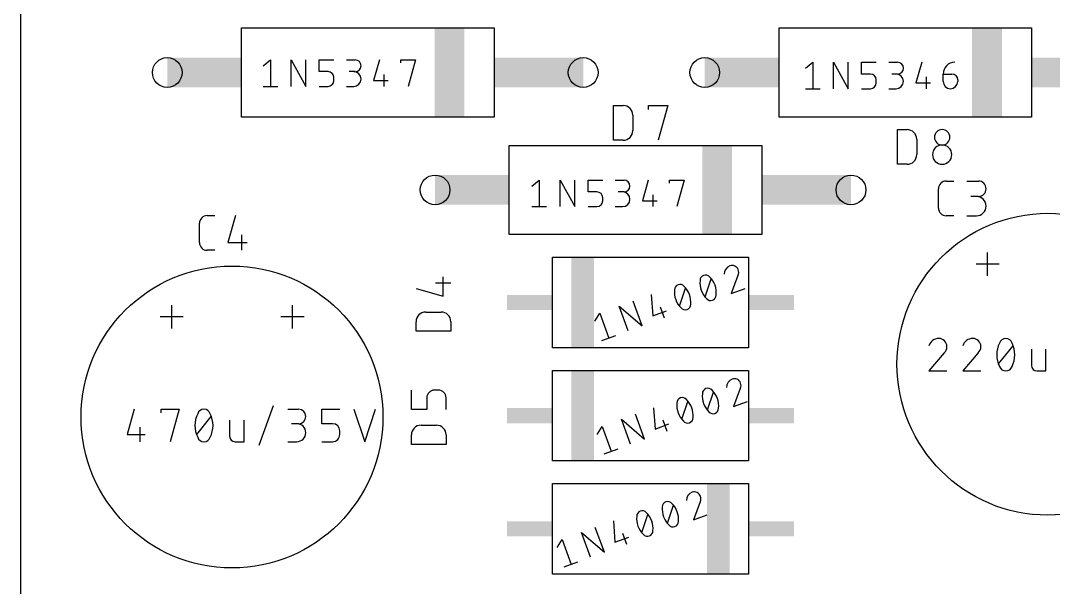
# Model space of a CAD drawing. Extents: x -7 to 100, y -12 to 128.
# Drawn here: x 0 to 34.76, y 20.03 to 39.1 of the extents above; entities that cross this region are included whole.
import ezdxf

# ---------------------------------------------------------------- set-up
doc = ezdxf.new("R2010")
doc.units = 0
for name, color, linetype in [('20', 30, 'CONTINUOUS'), ('21', 253, 'CONTINUOUS'), ('25', 253, 'CONTINUOUS'), ('51', 253, 'CONTINUOUS')]:
    doc.layers.add(name, color=color, linetype=linetype)

# ---------------------------------------------------------------- blocks, each defined once
blk = doc.blocks.new('RECT')
blk.add_solid([(-0.5, -0.5), (0.5, -0.5), (-0.5, 0.5), (0.5, 0.5)])

msp = doc.modelspace()

# ---------------------------------------------------------------- linework, layer by layer
at = {"layer": '20'}
msp.add_line((0, 100), (0, 0), dxfattribs=at)
at = {"layer": '21'}
for p, q in [((7.4338, 38.8588), (15.9338, 38.8588)), ((7.4338, 35.8588), (7.4338, 38.8588)), ((15.9338, 38.8588), (15.9338, 35.8588)), ((25.525, 38.8588), (34.025, 38.8588)), ((25.525, 35.8588), (25.525, 38.8588)), ((34.025, 38.8588), (34.025, 35.8588)), ((8.1598, 37.5849), (8.4067, 37.7825)), ((8.4067, 37.7825), (8.4067, 36.8935)), ((9.1046, 36.8935), (9.1046, 37.7825)), ((9.1046, 37.7825), (9.5985, 36.8935)), ((9.5985, 36.8935), (9.5985, 37.7825)), ((10.0495, 37.3874), (10.0495, 37.7825)), ((10.0495, 37.7825), (10.5434, 37.7825)), ((10.9639, 37.7825), (11.2602, 37.7825)), ((12.0759, 37.7825), (11.8783, 37.0911)), ((12.7927, 37.6837), (12.7927, 37.7825)), ((12.7927, 37.7825), (13.2866, 37.7825)), ((13.2866, 37.7825), (13.0396, 36.8935)), ((26.416, 37.5056), (26.6629, 37.7031)), ((26.6629, 37.7031), (26.6629, 36.8141)), ((27.3609, 36.8141), (27.3609, 37.7031)), ((27.3609, 37.7031), (27.8548, 36.8141)), ((27.8548, 36.8141), (27.8548, 37.7031)), ((28.3058, 37.308), (28.3058, 37.7031)), ((28.3058, 37.7031), (28.7996, 37.7031)), ((29.2202, 37.7031), (29.5165, 37.7031)), ((30.3321, 37.7031), (30.1346, 37.0117)), ((10.3458, 37.3874), (10.0495, 37.3874)), ((11.2602, 37.3874), (11.0627, 37.3874)), ((12.224, 37.2886), (12.224, 36.8935)), ((28.6021, 37.308), (28.3058, 37.308)), ((29.5165, 37.308), (29.3189, 37.308)), ((30.4803, 37.2092), (30.4803, 36.8141)), ((31.049, 37.308), (31.3453, 37.308)), ((31.049, 37.0611), (31.049, 37.308)), ((8.1598, 36.8935), (8.6536, 36.8935)), ((10.0495, 36.8935), (10.3458, 36.8935)), ((10.5434, 37.0911), (10.5434, 37.1898)), ((10.9639, 36.8935), (11.2109, 36.8935)), ((11.8783, 37.0911), (12.3722, 37.0911)), ((28.7996, 37.0117), (28.7996, 37.1105)), ((30.1346, 37.0117), (30.6284, 37.0117)), ((31.5428, 37.1105), (31.5428, 37.0611)), ((26.416, 36.8141), (26.9099, 36.8141)), ((28.3058, 36.8141), (28.6021, 36.8141)), ((29.2202, 36.8141), (29.4671, 36.8141)), ((15.9338, 35.8588), (7.4338, 35.8588)), ((34.025, 35.8588), (25.525, 35.8588)), ((16.4475, 34.9063), (24.9475, 34.9063)), ((16.4475, 31.9063), (16.4475, 34.9063)), ((24.9475, 34.9063), (24.9475, 31.9063)), ((17.2085, 33.5368), (17.4554, 33.7344)), ((17.4554, 33.7344), (17.4554, 32.8454)), ((18.1534, 32.8454), (18.1534, 33.7344)), ((18.1534, 33.7344), (18.6473, 32.8454)), ((18.6473, 32.8454), (18.6473, 33.7344)), ((19.0983, 33.3393), (19.0983, 33.7344)), ((19.0983, 33.7344), (19.5921, 33.7344)), ((20.0127, 33.7344), (20.309, 33.7344)), ((21.1246, 33.7344), (20.9271, 33.0429)), ((21.8415, 33.6356), (21.8415, 33.7344)), ((21.8415, 33.7344), (22.3353, 33.7344)), ((22.3353, 33.7344), (22.0884, 32.8454)), ((19.3946, 33.3393), (19.0983, 33.3393)), ((19.5921, 33.0429), (19.5921, 33.1417)), ((20.309, 33.3393), (20.1114, 33.3393)), ((20.9271, 33.0429), (21.4209, 33.0429)), ((21.2728, 33.2405), (21.2728, 32.8454)), ((17.2085, 32.8454), (17.7024, 32.8454)), ((19.0983, 32.8454), (19.3946, 32.8454)), ((20.0127, 32.8454), (20.2596, 32.8454)), ((24.9475, 31.9063), (16.4475, 31.9063)), ((32.5457, 30.5214), (32.5457, 31.3003)), ((17.898, 31.144), (24.502, 31.144)), ((17.898, 28.096), (17.898, 31.144)), ((24.502, 31.144), (24.502, 28.096)), ((32.9351, 30.9108), (32.1562, 30.9108)), ((23.0373, 29.8132), (23.2397, 30.4125)), ((24.1433, 30.5311), (23.9177, 29.9234)), ((22.1781, 29.5005), (22.3804, 30.0997)), ((23.9177, 29.9234), (24.3818, 30.0924)), ((20.9162, 28.831), (20.6121, 29.6664)), ((21.2216, 29.8882), (21.2724, 29.1709)), ((5.0849, 28.746), (5.0849, 29.5249)), ((9.1489, 28.746), (9.1489, 29.5249)), ((19.3277, 28.9886), (19.4922, 29.2587)), ((19.4922, 29.2587), (19.7963, 28.4233)), ((20.4521, 28.6621), (20.148, 29.4974)), ((20.148, 29.4974), (20.9162, 28.831)), ((21.2724, 29.1709), (21.7365, 29.3398)), ((21.5297, 29.4747), (21.6649, 29.1035)), ((5.4744, 29.1354), (4.6954, 29.1354)), ((9.5384, 29.1354), (8.7594, 29.1354)), ((19.5642, 28.3389), (20.0283, 28.5078)), ((32.9156, 27.5572), (33.401, 28.164)), ((24.502, 28.096), (17.898, 28.096)), ((31.0847, 27.9213), (30.5689, 27.3145)), ((32.2277, 27.9213), (31.7119, 27.3145)), ((34.0205, 28.0427), (34.0205, 27.4966)), ((34.5059, 27.3145), (34.5059, 28.0427)), ((17.898, 27.334), (24.502, 27.334)), ((17.898, 24.286), (17.898, 27.334)), ((24.502, 27.334), (24.502, 24.286)), ((30.5689, 27.3145), (31.1757, 27.3145)), ((31.7119, 27.3145), (32.3187, 27.3145)), ((34.2025, 27.3145), (34.5059, 27.3145)), ((23.1167, 26.0032), (23.3191, 26.6025)), ((24.2227, 26.7211), (23.9971, 26.1134)), ((8.0236, 24.8119), (8.509, 26.1468)), ((21.3009, 26.0782), (21.3518, 25.3609)), ((22.2575, 25.6905), (22.4598, 26.2897)), ((23.9971, 26.1134), (24.4612, 26.2824)), ((3.8241, 26.0255), (3.5814, 25.176)), ((4.7244, 25.9041), (4.7244, 26.0255)), ((4.7244, 26.0255), (5.3312, 26.0255)), ((5.3312, 26.0255), (5.0278, 24.9333)), ((5.9281, 25.176), (6.4135, 25.7828)), ((8.9916, 26.0255), (9.3557, 26.0255)), ((10.1346, 25.5401), (10.1346, 26.0255)), ((10.1346, 26.0255), (10.7414, 26.0255)), ((11.2169, 26.0255), (11.581, 24.9333)), ((11.581, 24.9333), (11.945, 26.0255)), ((20.9956, 25.021), (20.6915, 25.8564)), ((4.0061, 25.4187), (4.0061, 24.9333)), ((7.033, 25.6614), (7.033, 25.1153)), ((7.5184, 24.9333), (7.5184, 25.6614)), ((9.3557, 25.5401), (9.1129, 25.5401)), ((10.4987, 25.5401), (10.1346, 25.5401)), ((19.4071, 25.1786), (19.5716, 25.4487)), ((19.5716, 25.4487), (19.8756, 24.6133)), ((20.5315, 24.8521), (20.2274, 25.6874)), ((20.2274, 25.6874), (20.9956, 25.021)), ((21.3518, 25.3609), (21.8159, 25.5298)), ((21.6091, 25.6647), (21.7442, 25.2935)), ((3.5814, 25.176), (4.1882, 25.176)), ((10.7414, 25.176), (10.7414, 25.2973)), ((7.215, 24.9333), (7.5184, 24.9333)), ((8.9916, 24.9333), (9.295, 24.9333)), ((10.1346, 24.9333), (10.4987, 24.9333)), ((19.6436, 24.5289), (20.1077, 24.6978)), ((24.502, 24.286), (17.898, 24.286)), ((17.898, 20.476), (17.898, 23.524)), ((17.898, 23.524), (24.502, 23.524)), ((24.502, 23.524), (24.502, 20.476)), ((21.7673, 22.1932), (21.9697, 22.7925)), ((22.8733, 22.9111), (22.6477, 22.3034)), ((19.9516, 22.2682), (20.0024, 21.5509)), ((20.9081, 21.8805), (21.1104, 22.4797)), ((22.6477, 22.3034), (23.1118, 22.4724)), ((19.6462, 21.211), (19.3421, 22.0464)), ((18.0577, 21.3686), (18.2222, 21.6387)), ((18.2222, 21.6387), (18.5263, 20.8033)), ((19.1821, 21.042), (18.878, 21.8774)), ((18.878, 21.8774), (19.6462, 21.211)), ((20.0024, 21.5509), (20.4665, 21.7198)), ((20.2597, 21.8547), (20.3949, 21.4835)), ((18.2942, 20.7189), (18.7583, 20.8878)), ((24.502, 20.476), (17.898, 20.476))]:
    msp.add_line(p, q, dxfattribs=at)
for centre in [(34.5749, 27.5411), (7.1141, 25.7657)]:
    msp.add_circle(centre, 5.08, dxfattribs=at)
for centre, radius, start, end in [((11.2602, 37.5849), 0.1976, 270, 90), ((29.5165, 37.5056), 0.1976, 270, 90), ((31.4441, 37.308), 0.3951, 90.0005, 180), ((10.3458, 37.1898), 0.1976, 0, 90), ((11.2109, 37.1404), 0.2469, 270, 90), ((28.6021, 37.1105), 0.1976, 0, 90), ((29.4671, 37.0611), 0.2469, 270, 90), ((31.3453, 37.1105), 0.1976, 0, 90), ((10.3458, 37.0911), 0.1976, 270, 359.9991), ((28.6021, 37.0117), 0.1976, 270, 359.9991), ((31.2959, 37.0611), 0.2469, 180, 0), ((20.309, 33.5368), 0.1976, 270, 90), ((19.3946, 33.1417), 0.1976, 0, 90), ((19.3946, 33.0429), 0.1976, 270, 359.9991), ((20.2596, 33.0923), 0.2469, 270, 90), ((23.9666, 30.5834), 0.2855, 110.0023, 182.0528), ((23.945, 30.6429), 0.2222, 19.9986, 110.0022), ((23.9295, 30.6372), 0.2387, 333.6032, 19.9997), ((23.595, 30.279), 0.7327, 174.0126, 199.999), ((23.049, 30.3588), 0.1827, 110.002, 181.074), ((23.049, 30.3588), 0.1827, 38.9242, 109.997), ((22.6821, 29.9467), 0.7326, 20.0011, 45.9887), ((22.7357, 29.9662), 0.7327, 174.0126, 199.999), ((22.1897, 30.0461), 0.1827, 110.002, 181.074), ((22.1897, 30.0461), 0.1827, 38.9242, 109.997), ((21.8229, 29.634), 0.7326, 20.0011, 45.9887), ((23.595, 30.279), 0.7328, 200.0023, 225.9859), ((22.6821, 29.9467), 0.7327, 354.0114, 19.9989), ((22.7358, 29.9663), 0.7328, 200.0023, 225.9859), ((22.3688, 29.5541), 0.1827, 290.0012, 1.0766), ((21.8228, 29.634), 0.7327, 354.0114, 19.9989), ((23.228, 29.8669), 0.1827, 218.9266, 289.9988), ((23.228, 29.8669), 0.1827, 290.0012, 1.0766), ((22.3688, 29.5541), 0.1827, 218.9266, 289.9988), ((30.9026, 28.0559), 0.3508, 89.9999, 162.0556), ((30.9026, 28.1337), 0.2731, 0, 90), ((32.0456, 28.0559), 0.3508, 89.9999, 162.0556), ((32.0456, 28.1337), 0.2731, 0, 90), ((33.7549, 27.8606), 0.9, 154.0108, 180.0001), ((33.1583, 28.1822), 0.2245, 90, 161.0755), ((33.1583, 28.1822), 0.2245, 18.9237, 90), ((32.5616, 27.8606), 0.9, 359.9999, 25.9892), ((30.8824, 28.1337), 0.2933, 313.604, 359.9998), ((32.0254, 28.1337), 0.2933, 313.604, 359.9998), ((33.755, 27.8606), 0.9001, 180, 205.9889), ((32.5616, 27.8606), 0.9001, 334.0111, 360), ((33.1583, 27.539), 0.2245, 198.925, 269.9998), ((33.1583, 27.539), 0.2245, 269.9998, 341.0754), ((34.2025, 27.4966), 0.182, 180, 270), ((24.046, 26.7734), 0.2855, 110.0023, 182.0528), ((24.0243, 26.8329), 0.2222, 19.9986, 110.0022), ((24.0089, 26.8272), 0.2387, 333.6032, 19.9997), ((22.2691, 26.2361), 0.1827, 38.9242, 109.997), ((23.6743, 26.469), 0.7327, 174.0126, 199.999), ((23.1284, 26.5488), 0.1827, 110.002, 181.074), ((23.1284, 26.5488), 0.1827, 38.9242, 109.997), ((22.7615, 26.1367), 0.7326, 20.0011, 45.9887), ((22.8151, 26.1562), 0.7327, 174.0126, 199.999), ((22.2691, 26.2361), 0.1827, 110.002, 181.074), ((21.9022, 25.824), 0.7326, 20.0011, 45.9887), ((21.9022, 25.824), 0.7327, 354.0114, 19.9989), ((23.6744, 26.469), 0.7328, 200.0023, 225.9859), ((22.7615, 26.1367), 0.7327, 354.0114, 19.9989), ((6.7674, 25.4794), 0.9, 154.0108, 180.0001), ((6.1708, 25.801), 0.2245, 90, 161.0755), ((6.1708, 25.801), 0.2245, 18.9237, 90), ((5.5741, 25.4794), 0.9, 359.9999, 25.9892), ((9.3557, 25.7828), 0.2427, 270, 90), ((22.8151, 26.1563), 0.7328, 200.0023, 225.9859), ((22.4482, 25.7441), 0.1827, 290.0012, 1.0766), ((23.3074, 26.0569), 0.1827, 218.9266, 289.9988), ((23.3074, 26.0569), 0.1827, 290.0012, 1.0766), ((6.7675, 25.4794), 0.9001, 180, 205.9889), ((5.5741, 25.4794), 0.9001, 334.0111, 360), ((9.295, 25.2367), 0.3034, 270, 90), ((10.4987, 25.2973), 0.2427, 0, 90), ((22.4482, 25.7441), 0.1827, 218.9266, 289.9988), ((6.1708, 25.1578), 0.2245, 198.925, 269.9998), ((6.1708, 25.1578), 0.2245, 269.9998, 341.0754), ((7.215, 25.1153), 0.182, 180, 270), ((10.4987, 25.176), 0.2427, 270, 0.0007), ((22.6966, 22.9634), 0.2855, 110.0023, 182.0528), ((22.675, 23.0229), 0.2222, 19.9986, 110.0022), ((22.6595, 23.0172), 0.2387, 333.6032, 19.9997), ((20.9197, 22.4261), 0.1827, 110.002, 181.074), ((20.9197, 22.4261), 0.1827, 38.9242, 109.997), ((22.325, 22.659), 0.7327, 174.0126, 199.999), ((21.779, 22.7388), 0.1827, 110.002, 181.074), ((21.779, 22.7388), 0.1827, 38.9242, 109.997), ((21.4121, 22.3267), 0.7326, 20.0011, 45.9887), ((21.4657, 22.3462), 0.7327, 174.0126, 199.999), ((20.5529, 22.014), 0.7326, 20.0011, 45.9887), ((20.5528, 22.014), 0.7327, 354.0114, 19.9989), ((22.325, 22.659), 0.7328, 200.0023, 225.9859), ((21.958, 22.2469), 0.1827, 290.0012, 1.0766), ((21.4121, 22.3267), 0.7327, 354.0114, 19.9989), ((21.4658, 22.3463), 0.7328, 200.0023, 225.9859), ((21.0988, 21.9341), 0.1827, 290.0012, 1.0766), ((21.958, 22.2469), 0.1827, 218.9266, 289.9988), ((21.0988, 21.9341), 0.1827, 218.9266, 289.9988)]:
    msp.add_arc(centre, radius, start, end, dxfattribs=at)
at = {"layer": '25'}
for p, q in [((19.9558, 35.0796), (19.9558, 36.248)), ((19.9558, 36.248), (20.2804, 36.248)), ((21.1369, 36.1181), (21.1369, 36.248)), ((21.1369, 36.248), (21.786, 36.248)), ((21.786, 36.248), (21.4615, 35.0796)), ((20.6049, 35.9234), (20.6049, 35.4041)), ((29.5096, 34.2696), (29.5096, 35.438)), ((29.5096, 35.438), (29.8341, 35.438)), ((30.1587, 35.1134), (30.1587, 34.5941)), ((20.2804, 35.0796), (19.9558, 35.0796)), ((29.8341, 34.2696), (29.5096, 34.2696)), ((30.8903, 32.7972), (30.8903, 33.4463)), ((31.15, 33.7059), (31.4096, 33.7059)), ((31.8461, 33.7059), (32.2356, 33.7059)), ((32.2356, 33.1866), (31.976, 33.1866)), ((6.2789, 32.5426), (6.5385, 32.5426)), ((7.2347, 32.5426), (6.975, 31.6339)), ((31.4096, 32.5375), (31.15, 32.5375)), ((31.8461, 32.5375), (32.1707, 32.5375)), ((6.0192, 31.6339), (6.0192, 32.283)), ((6.975, 31.6339), (7.6242, 31.6339)), ((7.4294, 31.8935), (7.4294, 31.3742)), ((6.5385, 31.3742), (6.2789, 31.3742)), ((13.9583, 30.284), (14.4776, 30.284)), ((14.2179, 29.8296), (14.2179, 30.4788)), ((13.3092, 30.0893), (14.2179, 29.8296)), ((13.6337, 29.2977), (14.153, 29.2977)), ((13.3092, 28.6486), (13.3092, 28.9731)), ((14.4776, 28.9731), (14.4776, 28.6486)), ((14.4776, 28.6486), (13.3092, 28.6486)), ((13.1504, 26.0196), (13.1504, 26.6688)), ((14.0592, 26.6688), (13.9294, 26.6688)), ((13.6697, 26.4091), (13.6697, 26.0196)), ((14.3188, 26.0196), (14.3188, 26.4091)), ((13.6697, 26.0196), (13.1504, 26.0196)), ((13.475, 25.4877), (13.9943, 25.4877)), ((13.1504, 24.8386), (13.1504, 25.1631)), ((14.3188, 25.1631), (14.3188, 24.8386)), ((14.3188, 24.8386), (13.1504, 24.8386))]:
    msp.add_line(p, q, dxfattribs=at)
for centre, radius, start, end in [((20.2804, 35.9234), 0.3246, 0, 90), ((20.2804, 35.4041), 0.3246, 269.9994, 0), ((29.8341, 35.1134), 0.3246, 0, 90), ((31.0152, 35.1783), 0.2596, 0, 180), ((31.0152, 35.1783), 0.2596, 180, 0), ((31.0152, 34.5941), 0.3246, 0, 180), ((29.8341, 34.5941), 0.3246, 269.9994, 0), ((31.0152, 34.5941), 0.3246, 180, 0), ((31.15, 33.4463), 0.2596, 90.0007, 180), ((32.2356, 33.4463), 0.2596, 270, 90), ((32.1707, 32.8621), 0.3246, 270, 90), ((31.15, 32.7972), 0.2596, 180, 270), ((6.2789, 32.283), 0.2596, 90.0007, 180), ((6.2789, 31.6339), 0.2596, 180, 270), ((13.6337, 28.9731), 0.3246, 90, 180), ((14.153, 28.9731), 0.3246, 359.9994, 90), ((13.9294, 26.4091), 0.2596, 90, 180), ((14.0592, 26.4091), 0.2596, 0, 90), ((13.475, 25.1631), 0.3246, 90, 180), ((13.9943, 25.1631), 0.3246, 359.9994, 90)]:
    msp.add_arc(centre, radius, start, end, dxfattribs=at)
at = {"layer": '51'}
for centre in [(4.9337, 37.3588), (18.9337, 37.3588), (23.025, 37.3588), (13.9475, 33.4063), (27.9475, 33.4063)]:
    msp.add_circle(centre, 0.5, dxfattribs=at)

# ---------------------------------------------------------------- block references
at = {"layer": '21', "yscale": 3}
for p in [(14.4337, 37.3588), (32.525, 37.3588), (23.4475, 33.4063)]:
    msp.add_blockref('RECT', p, dxfattribs=at)
at = {"layer": '21'}
for p, xscale in [((6.6338, 37.3588), 1.6), ((16.9838, 37.3588), 2.1), ((24.725, 37.3588), 1.6), ((35.075, 37.3588), 2.1), ((15.6475, 33.4063), 1.6), ((25.9975, 33.4063), 2.1)]:
    msp.add_blockref('RECT', p, dxfattribs=dict(at, xscale=xscale))
for p, xscale, yscale in [((18.914, 29.62), 0.762, 3.048), ((17.136, 29.62), 1.524, 0.508), ((25.264, 29.62), 1.524, 0.508), ((18.914, 25.81), 0.762, 3.048), ((17.136, 25.81), 1.524, 0.508), ((25.264, 25.81), 1.524, 0.508)]:
    msp.add_blockref('RECT', p, dxfattribs=dict(at, xscale=xscale, yscale=yscale))
at = {"layer": '21', "rotation": 180}
for p, xscale, yscale in [((23.486, 22), 0.762, 3.048), ((17.136, 22), 1.524, 0.508), ((25.264, 22), 1.524, 0.508)]:
    msp.add_blockref('RECT', p, dxfattribs=dict(at, xscale=xscale, yscale=yscale))
at = {"layer": '51', "xscale": 0.9}
for p in [(5.3838, 37.3588), (18.4838, 37.3588), (23.475, 37.3588), (14.3975, 33.4063), (27.4975, 33.4063)]:
    msp.add_blockref('RECT', p, dxfattribs=at)

doc.saveas('drawing.dxf')
